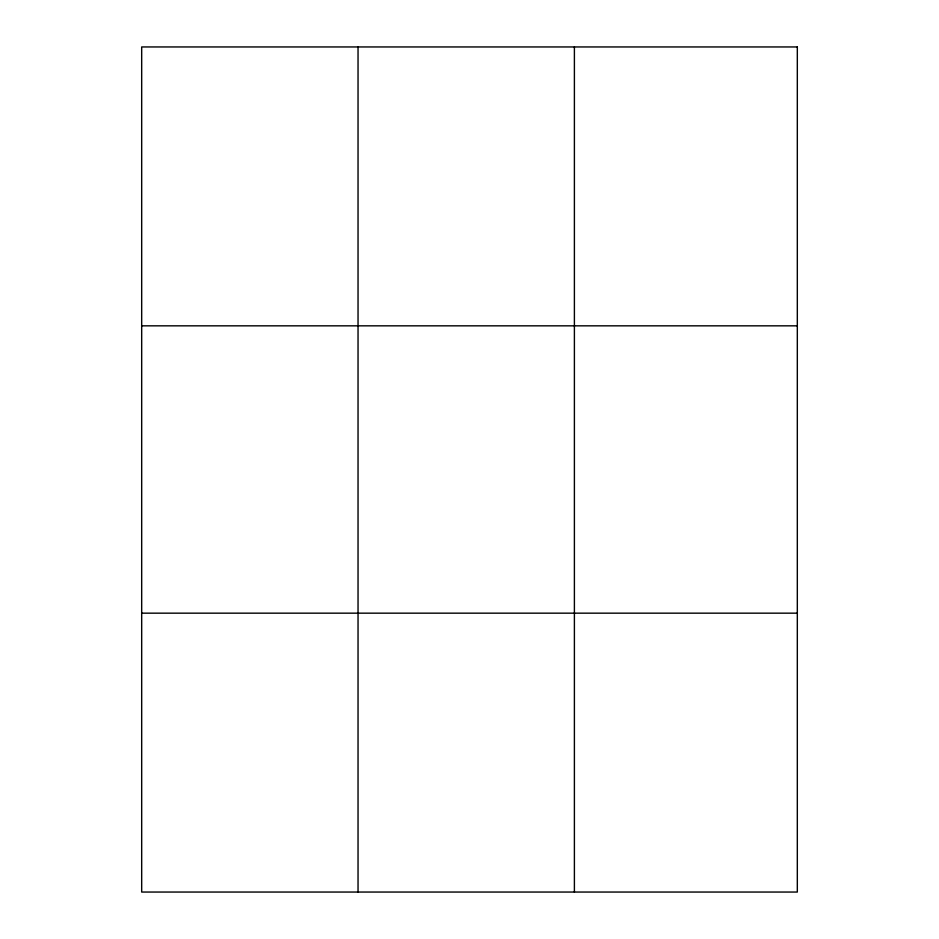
<?xml version="1.0" encoding="UTF-8"?>
<svg xmlns="http://www.w3.org/2000/svg" width="939" height="939" viewBox="0 0 939 939"><rect width="100%" height="100%" fill="white"/><g stroke="black" fill="none" stroke-linecap="round" stroke-linejoin="round"><path stroke-width="1.41" d="M358.041 46.95L358.041 892.05M574.398 46.95L574.398 892.05M141.683 325.833L797.317 325.833M141.683 613.167L797.317 613.167M797.317 46.95L797.317 892.05L141.683 892.05L141.683 46.95L797.317 46.95"/></g></svg>
